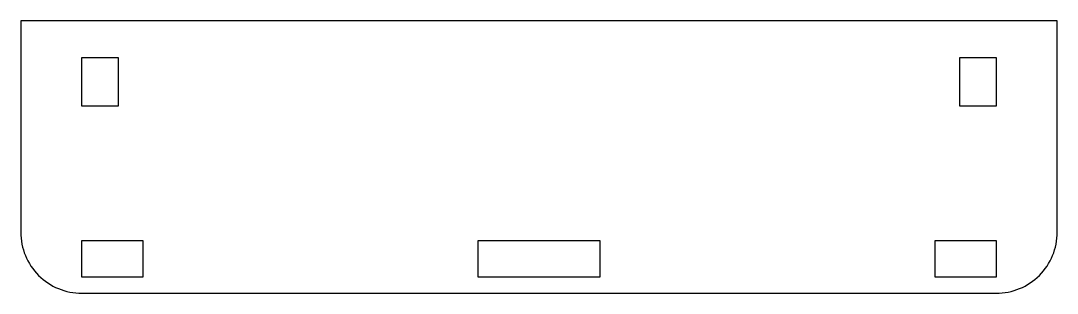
# Model space of a CAD drawing. Header units: millimetres. Extents: x -127.5 to -42.5, y -27.5 to -5.2.
import ezdxf

# ---------------------------------------------------------------- set-up
doc = ezdxf.new("R2010")
doc.units = ezdxf.units.MM
doc.layers.get('0').update_dxf_attribs({"linetype": 'CONTINUOUS'})

msp = doc.modelspace()

# ---------------------------------------------------------------- linework, layer by layer
msp.add_lwpolyline([(-127.5, -22.5, 0.414214), (-122.5, -27.5), (-47.5, -27.5, 0.414214), (-42.5, -22.5), (-42.5, -5.196), (-127.5, -5.196)], format="xyb", close=True)
for points in [[(-119.5, -12.196), (-122.5, -12.196), (-122.5, -8.196), (-119.5, -8.196)], [(-47.5, -12.196), (-50.5, -12.196), (-50.5, -8.196), (-47.5, -8.196)], [(-122.5, -26.182), (-122.5, -23.182), (-117.5, -23.182), (-117.5, -26.182)], [(-90, -26.182), (-90, -23.182), (-80, -23.182), (-80, -26.182)], [(-47.5, -23.182), (-47.5, -26.182), (-52.5, -26.182), (-52.5, -23.182)]]:
    msp.add_lwpolyline(points, close=True)

doc.saveas('drawing.dxf')
